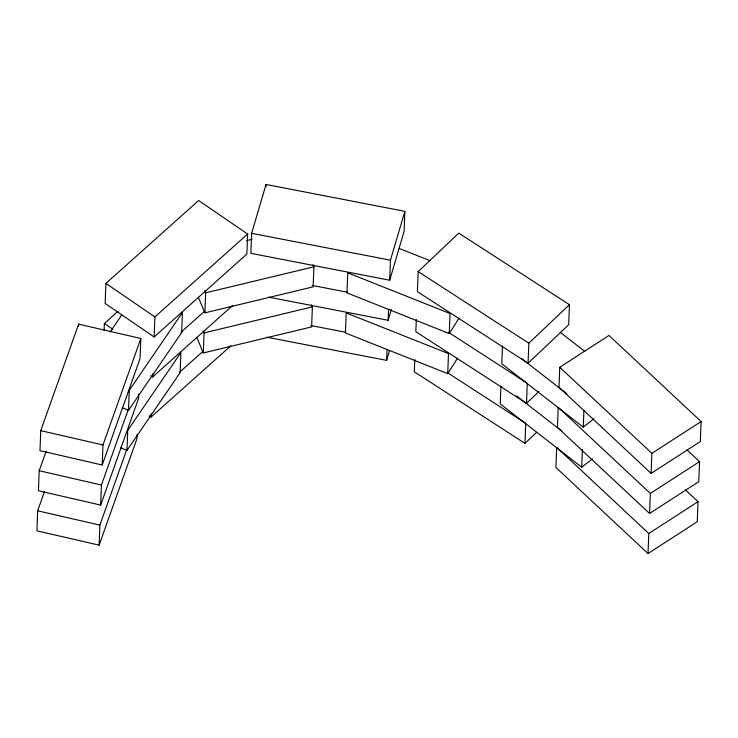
<?xml version="1.0" encoding="UTF-8"?>
<svg xmlns="http://www.w3.org/2000/svg" width="738" height="738" viewBox="0 0 738 738"><rect width="100%" height="100%" fill="white"/><g stroke="black" fill="none" stroke-linecap="round" stroke-linejoin="round"><path stroke-width="1.11" d="M44.557 491.434L37.666 510.797L36.9 530.834L99.123 545.151L136.982 438.658L137.157 434.212M46.097 451.361L39.206 470.724L38.441 490.761L100.663 505.078L138.523 398.585L138.698 394.129M40.747 430.651L39.981 450.687L102.204 465.005L140.063 358.511L140.838 338.474L78.615 324.157L40.747 430.651L102.969 444.968L102.204 465.005M78.523 326.38L78.615 324.157M104.113 330.163L104.372 323.484L118.108 311.205M105.912 283.41L105.137 303.447L154.122 336.962L246.861 254.066L247.636 234.029L198.651 200.524L105.912 283.41L154.897 316.925L154.122 336.962M99.123 545.151L99.888 525.115L126.668 449.82M100.663 505.078L101.429 485.041L128.2 409.747M126.964 450.42L127.739 430.383L180.884 352.598L180.118 372.635L126.964 450.42L120.737 447.763M128.504 410.346L129.279 390.31L182.424 312.515L181.649 332.561L128.504 410.346L122.277 407.69M149.159 415.817L151.05 417.108L151.179 413.769M150.7 375.743L152.582 377.035L152.711 373.696M311.51 304.803L312.377 306.879L311.611 326.916L203.328 352.939L204.094 332.893L203.227 330.818M313.05 264.73L313.918 266.805L313.152 286.842L204.869 312.857L205.634 292.82L204.767 290.744M251.63 233.3L250.865 253.337L389.692 280.228L404.101 231.381L404.876 211.345L266.049 184.463L251.63 233.3L390.457 260.191L389.692 280.228M265.957 186.686L266.049 184.463M266.971 337.211L386.611 360.375L387.044 349.249M268.512 297.128L388.151 320.301L388.575 309.176M414.774 359.554L414.304 371.795L524.967 443.381L536.572 432.376M416.315 319.48L415.845 331.722L526.508 403.308L538.943 391.518M418.151 271.612L417.385 291.648L528.048 363.225L568.675 324.729L569.45 304.693L458.787 233.116L418.151 271.612L528.814 343.188L528.048 363.225M447.717 373.631L448.492 353.594L346.205 312.921L345.43 332.958L447.717 373.631L457.56 358.142M449.257 333.558L450.032 313.521L347.736 272.839L346.971 292.885L449.257 333.558L459.091 318.069M500.936 386.066L500.253 403.88L581.71 467.228L592.549 458.75M502.477 345.993L501.794 363.797L583.251 427.145L594.081 418.677M524.967 443.381L525.733 423.344L447.791 372.921M526.508 403.308L527.273 383.262L448.372 332.229M559.755 367.266L558.989 387.302L651.1 473.39L700.334 441.582L701.1 421.546L608.988 335.449L559.755 367.266L651.875 453.353L651.1 473.39M581.71 467.228L582.402 449.414M583.251 427.145L583.896 410.448M648.019 553.537L648.794 533.5L556.683 447.412L555.908 467.449L648.019 553.537L697.253 521.729L698.019 501.692L685.464 489.949M649.56 513.464L650.335 493.427L558.214 407.339L557.448 427.376L649.56 513.464L698.794 481.656L699.559 461.619L686.995 449.876M390.457 260.191L404.876 211.345M388.151 320.301L391.352 309.453M386.611 360.375L389.498 350.605M102.969 444.968L140.838 338.474M110.174 331.943L121.844 314.868M528.814 343.188L569.45 304.693M154.897 316.925L247.636 234.029M180.838 332.432L204.878 310.947M152.582 377.035L232.442 305.661M179.297 372.515L203.337 351.02M151.05 417.108L230.902 345.735M651.875 453.353L701.1 421.546M650.335 493.427L699.559 461.619M648.794 533.5L698.019 501.692M246.501 240.634L252.082 239.296M205.634 292.82L313.918 266.805M204.094 332.893L312.377 306.879M312.174 285.403L347.164 292.174M310.633 325.476L345.624 332.257M39.206 470.724L101.429 485.041M37.666 510.797L99.888 525.115M399.258 248.475L430.153 260.763M104.372 323.484L112.849 329.286M560.391 332.414L584.828 351.417M521.572 358.548L566.83 393.741M516.415 395.808L561.664 431.001M198.356 297.248L204.869 312.857M196.815 337.321L203.328 352.939"/></g></svg>
